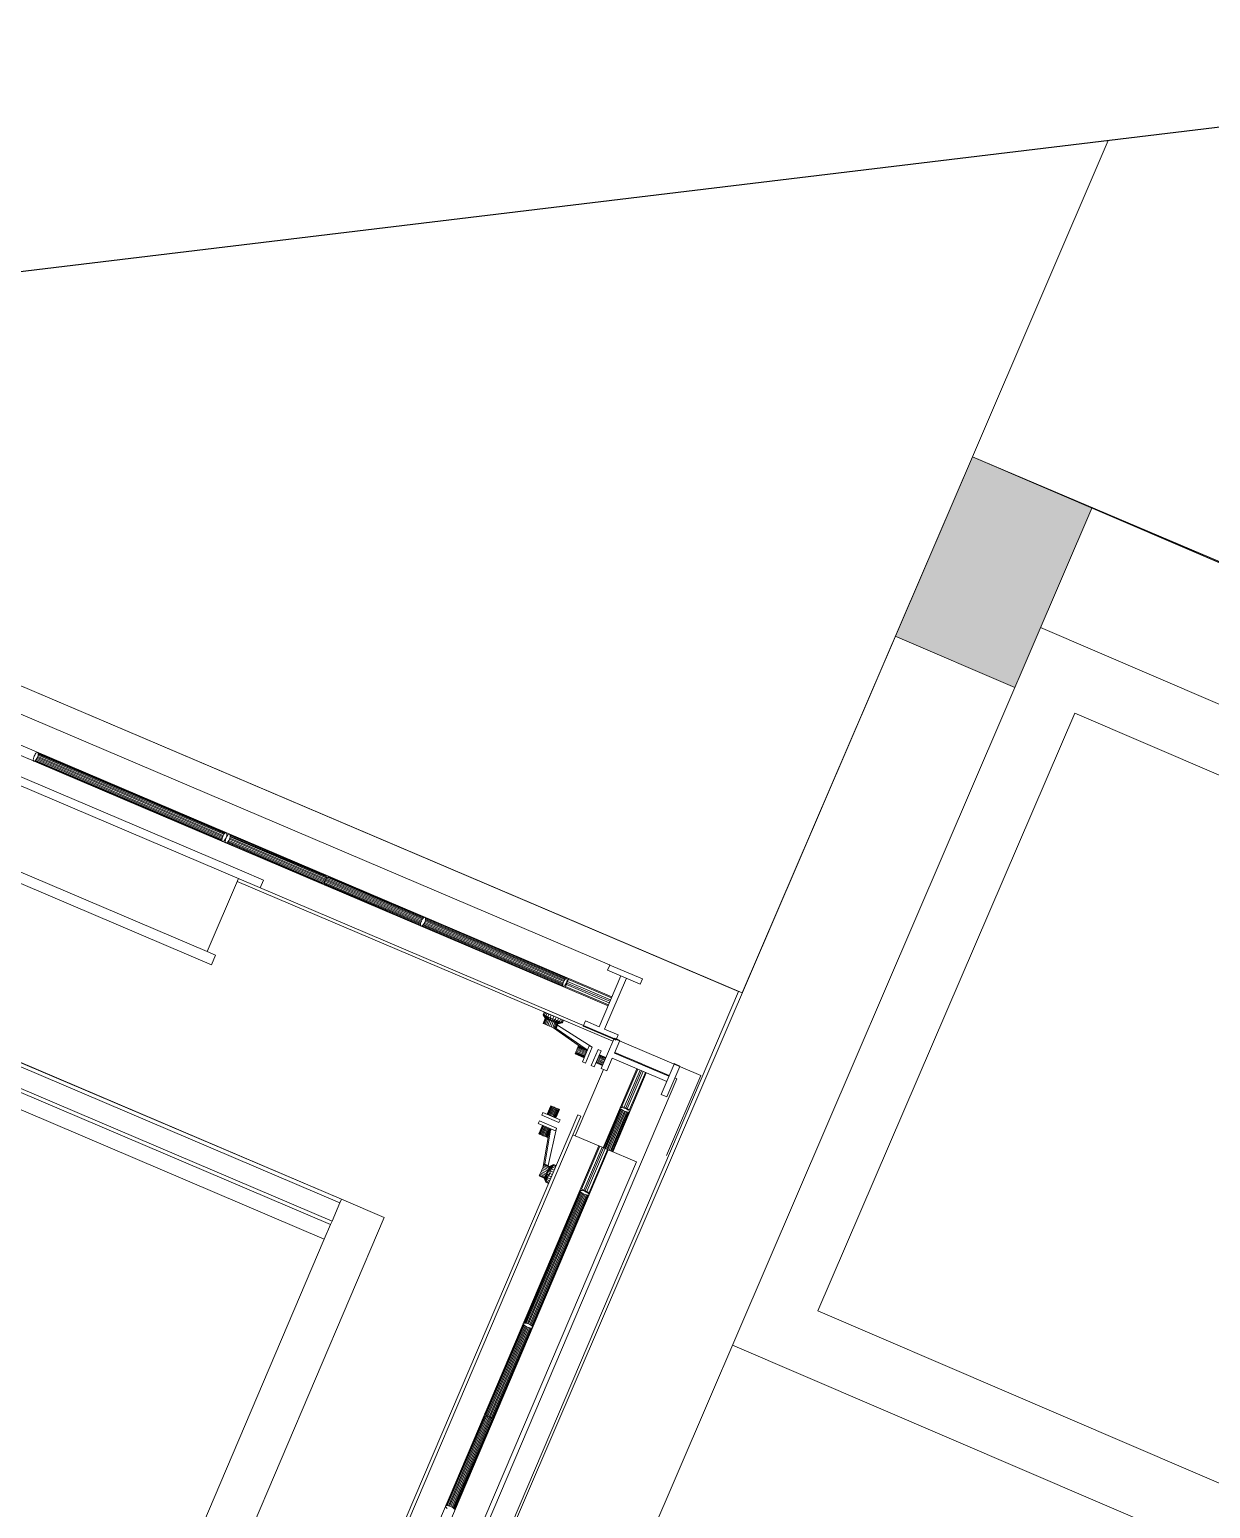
# Model space of a CAD drawing. Header units: metres. Extents: x -48 to 2360, y -1392 to 453.
# Drawn here: x 263.222 to 265.037, y -1266.804 to -1264.531 of the extents above; entities that cross this region are included whole.
import ezdxf

# ---------------------------------------------------------------- set-up
doc = ezdxf.new("R2010")
doc.units = ezdxf.units.M
doc.layers.add('MUEBLES', color=223, linetype='Continuous', lineweight=5, transparency=0.3)
doc.layers.add('SUELO', color=231, linetype='Continuous', lineweight=5, transparency=0.2)
doc.layers.add('MUROS', color=31, linetype='Continuous', lineweight=9)
doc.layers.add('TODO', color=210, linetype='Continuous', lineweight=5)

msp = doc.modelspace()

# ---------------------------------------------------------------- hatches: boundary and pattern name
at = {"layer": 'MUROS', "ltscale": 7, "transparency": 33554687}
h = msp.add_hatch(color=256, dxfattribs=at)
h.dxf.hatch_style = 1
h.paths.add_polyline_path([(282.9869, -1264.3172), (282.8031, -1264.2383), (282.6848, -1264.5139), (282.8685, -1264.5928)])
h.paths.add_polyline_path([(288.3163, -1266.6056), (288.1326, -1266.5267), (288.0142, -1266.8024), (288.198, -1266.8813)])
h.paths.add_polyline_path([(285.6516, -1265.4614), (285.4678, -1265.3825), (285.3495, -1265.6581), (285.5333, -1265.7371)])
h.paths.add_polyline_path([(280.3434, -1270.4736), (280.1596, -1270.3947), (280.0412, -1270.6704), (280.225, -1270.7493)])
h.paths.add_polyline_path([(283.0081, -1271.6178), (282.8243, -1271.5389), (282.7059, -1271.8146), (282.8897, -1271.8935)])
h.paths.add_polyline_path([(285.6728, -1272.762), (285.489, -1272.6831), (285.3707, -1272.9588), (285.5544, -1273.0377)])
h.paths.add_polyline_path([(284.976, -1273.8779), (284.8577, -1274.1533), (285.0415, -1274.2322), (285.1599, -1273.9566)])
h.paths.add_polyline_path([(280.6551, -1272.0285), (280.4713, -1271.9498), (280.3553, -1272.22), (280.539, -1272.2989)])
h.paths.add_polyline_path([(275.9665, -1270.0218), (275.7827, -1269.9431), (275.669, -1270.2077), (275.8528, -1270.2867)])
h.paths.add_polyline_path([(282.5163, -1280.113), (282.3326, -1280.0341), (282.2142, -1280.3098), (282.398, -1280.3887)])
h.paths.add_polyline_path([(281.9403, -1281.4546), (281.7565, -1281.3757), (281.6381, -1281.6513), (281.8219, -1281.7302)])
h.paths.add_polyline_path([(277.4378, -1279.5212), (277.254, -1279.4423), (277.1357, -1279.718), (277.3194, -1279.7969)])
h.paths.add_polyline_path([(272.7516, -1277.509), (272.5678, -1277.4301), (272.4494, -1277.7057), (272.6332, -1277.7846)])
h.paths.add_polyline_path([(273.3276, -1276.1674), (273.1438, -1276.0885), (273.0255, -1276.3642), (273.2093, -1276.4431)])
h.paths.add_polyline_path([(268.341, -1275.6151), (268.1572, -1275.5362), (268.0388, -1275.8118), (268.2226, -1275.8908)])
h.paths.add_polyline_path([(268.917, -1274.2735), (268.7333, -1274.1946), (268.6149, -1274.4703), (268.7987, -1274.5492)])
h.paths.add_polyline_path([(267.5408, -1273.7111), (267.357, -1273.6322), (267.2386, -1273.9079), (267.4224, -1273.9868)])
h.paths.add_polyline_path([(266.9639, -1275.0545), (266.7802, -1274.9756), (266.6618, -1275.2512), (266.8456, -1275.3302)])
h.paths.add_polyline_path([(264.8761, -1272.5669), (264.6923, -1272.488), (264.5739, -1272.7636), (264.7577, -1272.8425)])
h.paths.add_polyline_path([(264.2992, -1273.9103), (264.1154, -1273.8314), (263.9971, -1274.107), (264.1808, -1274.1859)])
h.paths.add_polyline_path([(262.2113, -1271.4227), (262.0276, -1271.3438), (261.9092, -1271.6194), (262.093, -1271.6983)])
h.paths.add_polyline_path([(261.6345, -1272.7661), (261.4507, -1272.6871), (261.3323, -1272.9628), (261.5161, -1273.0417)])
h.paths.add_polyline_path([(271.5537, -1268.1331), (271.3699, -1268.0544), (271.2584, -1268.3139), (271.4422, -1268.3928)])
h.paths.add_polyline_path([(270.1843, -1267.5547), (270.0005, -1267.4758), (269.8822, -1267.7514), (270.066, -1267.8303)])
h.paths.add_polyline_path([(267.5196, -1266.4105), (267.3358, -1266.3315), (267.2175, -1266.6072), (267.4012, -1266.6861)])
h.paths.add_polyline_path([(264.8549, -1265.2662), (264.6711, -1265.1873), (264.5527, -1265.463), (264.7365, -1265.5419)])
h.paths.add_polyline_path([(258.9909, -1278.9225), (258.8072, -1278.8436), (258.6888, -1279.1192), (258.8727, -1279.1979)])
h.paths.add_polyline_path([(261.6557, -1280.0667), (261.4719, -1279.9878), (261.3549, -1280.2603), (261.5387, -1280.339)])
h.paths.add_polyline_path([(264.3204, -1281.2109), (264.1366, -1281.132), (264.0209, -1281.4014), (264.2048, -1281.4801)])
h.paths.add_polyline_path([(265.6974, -1281.7715), (265.5137, -1281.6926), (265.3953, -1281.9683), (265.5791, -1282.0472)])
h.paths.add_polyline_path([(269.9243, -1283.5865), (269.8059, -1283.8622), (269.9897, -1283.9411), (270.108, -1283.6654)])
h.paths.add_polyline_path([(274.7943, -1285.6777), (274.6105, -1285.5988), (274.4921, -1285.8744), (274.6759, -1285.9533)])
h.paths.add_polyline_path([(279.2967, -1287.611), (279.113, -1287.5321), (278.9946, -1287.8078), (279.1784, -1287.8867)])

# ---------------------------------------------------------------- linework, layer by layer
at = {"layer": 'MUEBLES', "transparency": 33554687}
for p, q in [((264.3117, -1266.0092), (262.2053, -1265.1121)), ((262.3709, -1265.2262), (264.1137, -1265.9685)), ((262.1472, -1265.2411), (264.2537, -1266.1382)), ((264.117, -1266.0176), (262.3323, -1265.2575)), ((262.3266, -1265.271), (264.1113, -1266.0311)), ((262.845, -1265.5243), (263.5484, -1265.8238)), ((262.7922, -1265.6485), (263.4955, -1265.948)), ((263.2283, -1265.6511), (263.2288, -1265.6493)), ((263.2288, -1265.6493), (263.2294, -1265.6476)), ((263.2294, -1265.6476), (263.2302, -1265.6458)), ((263.2302, -1265.6458), (263.2312, -1265.6443)), ((263.2312, -1265.6443), (263.2322, -1265.6431)), ((263.2322, -1265.6431), (263.2332, -1265.6423)), ((263.2332, -1265.6423), (263.2341, -1265.6419)), ((263.2341, -1265.6419), (263.2348, -1265.6419)), ((263.2352, -1265.6479), (263.2345, -1265.6497)), ((263.2348, -1265.6419), (263.2354, -1265.6424)), ((263.2356, -1265.6462), (263.2352, -1265.6479)), ((263.2352, -1265.6479), (263.3776, -1265.7086)), ((263.2354, -1265.6424), (263.3796, -1265.7038)), ((263.2354, -1265.6424), (263.2357, -1265.6434)), ((263.2358, -1265.6446), (263.2356, -1265.6462)), ((263.2356, -1265.6462), (263.3783, -1265.707)), ((263.2357, -1265.6434), (263.3793, -1265.7045)), ((263.2357, -1265.6434), (263.2358, -1265.6446)), ((263.2358, -1265.6446), (263.3789, -1265.7056)), ((263.2281, -1265.6526), (263.2283, -1265.6511)), ((263.2282, -1265.6539), (263.2281, -1265.6526)), ((263.2285, -1265.6549), (263.2282, -1265.6539)), ((263.2291, -1265.6554), (263.2285, -1265.6549)), ((263.2299, -1265.6554), (263.2291, -1265.6554)), ((263.2308, -1265.655), (263.2299, -1265.6554)), ((263.3741, -1265.7169), (263.2299, -1265.6554)), ((263.2317, -1265.6542), (263.2308, -1265.655)), ((263.3744, -1265.7162), (263.2308, -1265.655)), ((263.2327, -1265.6529), (263.2317, -1265.6542)), ((263.3748, -1265.7151), (263.2317, -1265.6542)), ((263.2337, -1265.6514), (263.2327, -1265.6529)), ((263.3754, -1265.7137), (263.2327, -1265.6529)), ((263.2345, -1265.6497), (263.2337, -1265.6514)), ((263.3761, -1265.7121), (263.2337, -1265.6514)), ((263.2345, -1265.6497), (263.3769, -1265.7103)), ((263.5183, -1265.7783), (263.3741, -1265.7169)), ((263.518, -1265.7773), (263.3744, -1265.7162)), ((263.5179, -1265.776), (263.3748, -1265.7151)), ((263.5181, -1265.7745), (263.3754, -1265.7137)), ((263.5185, -1265.7727), (263.3761, -1265.7121)), ((263.5192, -1265.771), (263.3769, -1265.7103)), ((263.3776, -1265.7086), (263.52, -1265.7693)), ((263.3783, -1265.707), (263.521, -1265.7677)), ((263.3789, -1265.7056), (263.522, -1265.7665)), ((263.3793, -1265.7045), (263.523, -1265.7657)), ((263.3796, -1265.7038), (263.5239, -1265.7653)), ((263.6991, -1266.3341), (262.3806, -1265.7725)), ((262.3806, -1265.7725), (263.6992, -1266.334)), ((263.7015, -1266.3286), (262.3829, -1265.7671)), ((263.7015, -1266.3286), (262.3829, -1265.7671)), ((263.7016, -1266.3284), (262.383, -1265.7668)), ((263.5179, -1265.776), (263.5181, -1265.7745)), ((263.518, -1265.7773), (263.5179, -1265.776)), ((263.5183, -1265.7783), (263.518, -1265.7773)), ((263.5181, -1265.7745), (263.5185, -1265.7727)), ((263.5189, -1265.7788), (263.5183, -1265.7783)), ((263.5185, -1265.7727), (263.5192, -1265.771)), ((263.5196, -1265.7788), (263.5189, -1265.7788)), ((263.5192, -1265.771), (263.52, -1265.7693)), ((263.5205, -1265.7784), (263.5196, -1265.7788)), ((263.52, -1265.7693), (263.521, -1265.7677)), ((263.5215, -1265.7776), (263.5205, -1265.7784)), ((263.521, -1265.7677), (263.522, -1265.7665)), ((263.5225, -1265.7764), (263.5215, -1265.7776)), ((263.522, -1265.7665), (263.523, -1265.7657)), ((263.5235, -1265.7748), (263.5225, -1265.7764)), ((263.523, -1265.7657), (263.5239, -1265.7653)), ((263.5231, -1265.7782), (263.5233, -1265.7767)), ((263.5231, -1265.7795), (263.5231, -1265.7782)), ((263.5235, -1265.7805), (263.5231, -1265.7795)), ((263.5233, -1265.7767), (263.5237, -1265.7749)), ((263.5243, -1265.7731), (263.5235, -1265.7748)), ((263.524, -1265.781), (263.5235, -1265.7805)), ((263.5237, -1265.7749), (263.5244, -1265.7732)), ((263.5239, -1265.7653), (263.5246, -1265.7653)), ((263.5248, -1265.781), (263.524, -1265.781)), ((263.525, -1265.7714), (263.5243, -1265.7731)), ((263.5244, -1265.7732), (263.5252, -1265.7715)), ((263.5246, -1265.7653), (263.5252, -1265.7658)), ((263.5257, -1265.7806), (263.5248, -1265.781)), ((263.6723, -1265.8438), (263.5248, -1265.781)), ((263.5254, -1265.7696), (263.525, -1265.7714)), ((263.5252, -1265.7658), (263.5255, -1265.7668)), ((263.5252, -1265.7715), (263.5261, -1265.7699)), ((263.5256, -1265.7681), (263.5254, -1265.7696)), ((263.5255, -1265.7668), (263.5256, -1265.7681)), ((263.5267, -1265.7798), (263.5257, -1265.7806)), ((263.6732, -1265.8434), (263.5257, -1265.7806)), ((263.5261, -1265.7699), (263.5271, -1265.7687)), ((263.5277, -1265.7786), (263.5267, -1265.7798)), ((263.6742, -1265.8426), (263.5267, -1265.7798)), ((263.5271, -1265.7687), (263.5281, -1265.7679)), ((263.5286, -1265.777), (263.5277, -1265.7786)), ((263.6752, -1265.8414), (263.5277, -1265.7786)), ((263.5281, -1265.7679), (263.529, -1265.7675)), ((263.5295, -1265.7753), (263.5286, -1265.777)), ((263.6761, -1265.8399), (263.5286, -1265.777)), ((263.529, -1265.7675), (263.5298, -1265.7675)), ((263.5301, -1265.7736), (263.5295, -1265.7753)), ((263.5295, -1265.7753), (263.6769, -1265.8381)), ((263.5298, -1265.7675), (263.5303, -1265.768)), ((263.5306, -1265.7718), (263.5301, -1265.7736)), ((263.5301, -1265.7736), (263.6776, -1265.8364)), ((263.5303, -1265.768), (263.6778, -1265.8308)), ((263.5303, -1265.768), (263.5307, -1265.769)), ((263.5307, -1265.7703), (263.5306, -1265.7718)), ((263.5306, -1265.7718), (263.678, -1265.8346)), ((263.5307, -1265.769), (263.6781, -1265.8318)), ((263.5307, -1265.769), (263.5307, -1265.7703)), ((263.5307, -1265.7703), (263.6782, -1265.8331)), ((262.3663, -1265.806), (263.6849, -1266.3676)), ((263.6849, -1266.3675), (262.3663, -1265.806)), ((263.6872, -1266.3621), (262.3686, -1265.8006)), ((262.3687, -1265.8005), (263.6872, -1266.3621)), ((263.6753, -1266.39), (262.3568, -1265.8285)), ((263.5017, -1265.9682), (263.1375, -1265.813)), ((263.5484, -1265.8238), (263.5819, -1265.8381)), ((263.6772, -1265.8303), (263.6778, -1265.8308)), ((263.6778, -1265.8308), (263.6781, -1265.8318)), ((263.4955, -1265.948), (263.5433, -1265.8357)), ((264.1188, -1266.0859), (263.5415, -1265.84)), ((263.5819, -1265.8381), (263.5768, -1265.8499)), ((263.6723, -1265.8438), (263.6715, -1265.8438)), ((263.6732, -1265.8434), (263.6723, -1265.8438)), ((263.6742, -1265.8426), (263.6732, -1265.8434)), ((263.6752, -1265.8414), (263.6742, -1265.8426)), ((263.6761, -1265.8399), (263.6752, -1265.8414)), ((263.6757, -1265.8432), (263.6758, -1265.8417)), ((263.8231, -1265.906), (263.6757, -1265.8432)), ((263.6757, -1265.8445), (263.6757, -1265.8432)), ((263.8232, -1265.9073), (263.6757, -1265.8445)), ((263.6761, -1265.8455), (263.6757, -1265.8445)), ((263.6758, -1265.8417), (263.6763, -1265.8399)), ((263.8233, -1265.9045), (263.6758, -1265.8417)), ((263.6769, -1265.8381), (263.6761, -1265.8399)), ((263.8235, -1265.9083), (263.6761, -1265.8455)), ((263.6766, -1265.846), (263.6761, -1265.8455)), ((263.6763, -1265.8399), (263.6769, -1265.8381)), ((263.8237, -1265.9027), (263.6763, -1265.8399)), ((263.6776, -1265.8364), (263.6769, -1265.8381)), ((263.6769, -1265.8381), (263.6778, -1265.8364)), ((263.8244, -1265.901), (263.6769, -1265.8381)), ((263.678, -1265.8346), (263.6776, -1265.8364)), ((263.6778, -1265.8364), (263.6787, -1265.8349)), ((263.6778, -1265.8364), (263.8252, -1265.8992)), ((263.6782, -1265.8331), (263.678, -1265.8346)), ((263.6781, -1265.8318), (263.6782, -1265.8331)), ((263.6787, -1265.8349), (263.6797, -1265.8337)), ((263.6787, -1265.8349), (263.8262, -1265.8977)), ((263.6797, -1265.8337), (263.6807, -1265.8329)), ((263.6797, -1265.8337), (263.8272, -1265.8965)), ((263.6807, -1265.8329), (263.6816, -1265.8324)), ((263.6807, -1265.8329), (263.8282, -1265.8957)), ((263.6816, -1265.8324), (263.8291, -1265.8953)), ((263.6816, -1265.8324), (263.6824, -1265.8325)), ((263.8244, -1265.901), (263.8252, -1265.8992)), ((263.8252, -1265.8992), (263.8262, -1265.8977)), ((263.8262, -1265.8977), (263.8272, -1265.8965)), ((263.8272, -1265.8965), (263.8282, -1265.8957)), ((263.8282, -1265.8957), (263.8291, -1265.8953)), ((263.8291, -1265.8953), (263.8298, -1265.8953)), ((263.8298, -1265.8953), (263.8304, -1265.8958)), ((263.8304, -1265.8958), (263.8307, -1265.8968)), ((263.8304, -1265.8958), (264.0474, -1265.9883)), ((263.8308, -1265.898), (263.8306, -1265.8996)), ((263.8307, -1265.8968), (263.8308, -1265.898)), ((263.8307, -1265.8968), (264.0467, -1265.9887)), ((263.8308, -1265.898), (264.0458, -1265.9896)), ((263.8231, -1265.906), (263.8233, -1265.9045)), ((263.8232, -1265.9073), (263.8231, -1265.906)), ((263.8235, -1265.9083), (263.8232, -1265.9073)), ((263.8233, -1265.9045), (263.8237, -1265.9027)), ((263.8241, -1265.9088), (263.8235, -1265.9083)), ((263.8237, -1265.9027), (263.8244, -1265.901)), ((263.8248, -1265.9088), (263.8241, -1265.9088)), ((263.8258, -1265.9084), (263.8248, -1265.9088)), ((264.0419, -1266.0013), (263.8248, -1265.9088)), ((263.8267, -1265.9076), (263.8258, -1265.9084)), ((264.0417, -1266.0004), (263.8258, -1265.9084)), ((263.8277, -1265.9063), (263.8267, -1265.9076)), ((264.0417, -1265.9991), (263.8267, -1265.9076)), ((263.8287, -1265.9048), (263.8277, -1265.9063)), ((264.042, -1265.9976), (263.8277, -1265.9063)), ((263.8295, -1265.9031), (263.8287, -1265.9048)), ((264.0425, -1265.9959), (263.8287, -1265.9048)), ((263.8302, -1265.9013), (263.8295, -1265.9031)), ((264.0431, -1265.9941), (263.8295, -1265.9031)), ((263.8306, -1265.8996), (263.8302, -1265.9013)), ((263.8302, -1265.9013), (264.0439, -1265.9924)), ((263.8306, -1265.8996), (264.0448, -1265.9909)), ((263.4955, -1265.948), (263.508, -1265.9534)), ((263.508, -1265.9534), (263.5017, -1265.9682)), ((264.0448, -1265.9909), (264.0458, -1265.9896)), ((264.0458, -1265.9896), (264.0467, -1265.9887)), ((264.0467, -1265.9887), (264.0474, -1265.9883)), ((264.0474, -1265.9883), (264.0481, -1265.9883)), ((264.0481, -1265.9883), (264.0485, -1265.9887)), ((264.0485, -1265.9887), (264.0487, -1265.9896)), ((264.0487, -1265.9896), (264.0487, -1265.9909)), ((264.0505, -1265.9909), (264.0511, -1265.9895)), ((264.0975, -1266.0635), (264.1308, -1265.9852)), ((264.1394, -1265.9889), (264.106, -1266.0671)), ((264.1103, -1265.9765), (264.1106, -1265.9766)), ((264.1106, -1265.9766), (264.114, -1265.9686)), ((264.1607, -1265.998), (264.1106, -1265.9766)), ((264.114, -1265.9686), (264.1137, -1265.9685)), ((264.114, -1265.9686), (264.1641, -1265.99)), ((264.1641, -1265.99), (264.1607, -1265.998)), ((263.5239, -1267.8589), (264.3117, -1266.0092)), ((264.0417, -1265.9991), (264.042, -1265.9976)), ((264.0417, -1266.0004), (264.0417, -1265.9991)), ((264.0419, -1266.0013), (264.0417, -1266.0004)), ((264.0423, -1266.0017), (264.0419, -1266.0013)), ((264.042, -1265.9976), (264.0425, -1265.9959)), ((264.043, -1266.0017), (264.0423, -1266.0017)), ((264.0425, -1265.9959), (264.0431, -1265.9941)), ((264.0438, -1266.0013), (264.043, -1266.0017)), ((264.0431, -1265.9941), (264.0439, -1265.9924)), ((264.0447, -1266.0004), (264.0438, -1266.0013)), ((264.0439, -1265.9924), (264.0448, -1265.9909)), ((264.0456, -1265.9991), (264.0447, -1266.0004)), ((264.0453, -1266.003), (264.0459, -1266.0017)), ((264.0465, -1265.9976), (264.0456, -1265.9991)), ((264.0459, -1266.0017), (264.0473, -1265.9985)), ((264.1118, -1266.0297), (264.0459, -1266.0017)), ((264.0473, -1265.9959), (264.0465, -1265.9976)), ((264.048, -1265.9941), (264.0473, -1265.9959)), ((264.0473, -1265.9985), (264.0482, -1265.9963)), ((264.1132, -1266.0266), (264.0473, -1265.9985)), ((264.0485, -1265.9924), (264.048, -1265.9941)), ((264.0482, -1265.9963), (264.0492, -1265.9941)), ((264.0482, -1265.9963), (264.1141, -1266.0243)), ((264.0487, -1265.9909), (264.0485, -1265.9924)), ((264.0492, -1265.9941), (264.0505, -1265.9909)), ((264.0492, -1265.9941), (264.1151, -1266.0221)), ((264.0505, -1265.9909), (264.1164, -1266.0189)), ((264.0131, -1266.0411), (264.0116, -1266.0451)), ((264.0116, -1266.0451), (264.0121, -1266.0453)), ((264.0116, -1266.0451), (264.015, -1266.0511)), ((264.0116, -1266.0451), (264.0147, -1266.051)), ((264.0117, -1266.0585), (264.0147, -1266.051)), ((264.0121, -1266.0586), (264.0117, -1266.0585)), ((264.0136, -1266.0413), (264.0121, -1266.0453)), ((264.0121, -1266.0453), (264.015, -1266.0511)), ((264.0135, -1266.0459), (264.0121, -1266.0453)), ((264.0121, -1266.0453), (264.016, -1266.0515)), ((264.0121, -1266.0586), (264.015, -1266.0511)), ((264.0136, -1266.0413), (264.0131, -1266.0411)), ((264.0131, -1266.059), (264.016, -1266.0515)), ((264.0151, -1266.042), (264.0135, -1266.0459)), ((264.0135, -1266.0459), (264.0176, -1266.0522)), ((264.0135, -1266.0459), (264.0159, -1266.0469)), ((264.0135, -1266.0459), (264.016, -1266.0515)), ((264.0151, -1266.042), (264.0136, -1266.0413)), ((264.0146, -1266.0596), (264.0176, -1266.0522)), ((264.0147, -1266.051), (264.015, -1266.0511)), ((264.015, -1266.0511), (264.016, -1266.0515)), ((264.0175, -1266.0429), (264.0151, -1266.042)), ((264.0175, -1266.0429), (264.0159, -1266.0469)), ((264.0176, -1266.0522), (264.0159, -1266.0469)), ((264.0159, -1266.0469), (264.0196, -1266.053)), ((264.0159, -1266.0469), (264.019, -1266.0481)), ((264.016, -1266.0515), (264.0176, -1266.0522)), ((264.0166, -1266.0605), (264.0196, -1266.053)), ((264.0205, -1266.0442), (264.0175, -1266.0429)), ((264.0176, -1266.0522), (264.0196, -1266.053)), ((264.0187, -1266.0434), (264.0187, -1266.0433)), ((264.0189, -1266.0614), (264.0219, -1266.054)), ((264.019, -1266.0436), (264.019, -1266.0434)), ((264.0205, -1266.0442), (264.019, -1266.0481)), ((264.019, -1266.0481), (264.0219, -1266.054)), ((264.0196, -1266.053), (264.019, -1266.0481)), ((264.019, -1266.0481), (264.0225, -1266.0496)), ((264.0196, -1266.053), (264.0219, -1266.054)), ((264.0199, -1266.0439), (264.02, -1266.0438)), ((264.0241, -1266.0457), (264.0205, -1266.0442)), ((264.0214, -1266.0445), (264.0214, -1266.0445)), ((264.0244, -1266.055), (264.0215, -1266.0625)), ((264.0219, -1266.054), (264.0225, -1266.0496)), ((264.0219, -1266.054), (264.0244, -1266.055)), ((264.0241, -1266.0457), (264.0225, -1266.0496)), ((264.0225, -1266.0496), (264.0244, -1266.055)), ((264.0225, -1266.0496), (264.0264, -1266.0512)), ((264.0233, -1266.0453), (264.0233, -1266.0453)), ((264.0269, -1266.056), (264.024, -1266.0635)), ((264.0279, -1266.0472), (264.0241, -1266.0457)), ((264.0264, -1266.0512), (264.0244, -1266.055)), ((264.0244, -1266.055), (264.0302, -1266.0528)), ((264.0244, -1266.055), (264.0269, -1266.056)), ((264.0255, -1266.0462), (264.0255, -1266.0462)), ((264.0293, -1266.057), (264.0263, -1266.0645)), ((264.0279, -1266.0472), (264.0264, -1266.0512)), ((264.0264, -1266.0512), (264.0302, -1266.0528)), ((264.0302, -1266.0528), (264.0269, -1266.056)), ((264.0269, -1266.056), (264.0338, -1266.0542)), ((264.0269, -1266.056), (264.0293, -1266.057)), ((264.028, -1266.0473), (264.0279, -1266.0472)), ((264.0313, -1266.0578), (264.0283, -1266.0653)), ((264.0293, -1266.057), (264.0338, -1266.0542)), ((264.0293, -1266.057), (264.0368, -1266.0555)), ((264.0293, -1266.057), (264.0313, -1266.0578)), ((264.0328, -1266.0585), (264.0299, -1266.0659)), ((264.0302, -1266.0528), (264.0317, -1266.0489)), ((264.0302, -1266.0528), (264.0338, -1266.0542)), ((264.0368, -1266.0555), (264.0313, -1266.0578)), ((264.0313, -1266.0578), (264.0392, -1266.0565)), ((264.0313, -1266.0578), (264.0328, -1266.0585)), ((264.0328, -1266.0585), (264.0392, -1266.0565)), ((264.0328, -1266.0585), (264.0407, -1266.0571)), ((264.0328, -1266.0585), (264.0338, -1266.0589)), ((264.0338, -1266.0542), (264.0353, -1266.0504)), ((264.0338, -1266.0542), (264.0368, -1266.0555)), ((264.0338, -1266.0589), (264.0407, -1266.0571)), ((264.0338, -1266.0589), (264.0412, -1266.0573)), ((264.0341, -1266.059), (264.0412, -1266.0573)), ((264.0368, -1266.0555), (264.0383, -1266.0517)), ((264.0368, -1266.0555), (264.0392, -1266.0565)), ((264.0392, -1266.0565), (264.0407, -1266.0527)), ((264.0392, -1266.0565), (264.0407, -1266.0571)), ((264.0407, -1266.0571), (264.0422, -1266.0533)), ((264.0407, -1266.0571), (264.0412, -1266.0573)), ((264.0412, -1266.0573), (264.0427, -1266.0535)), ((264.0733, -1266.0626), (264.0767, -1266.0546)), ((264.0767, -1266.0546), (264.0975, -1266.0635)), ((264.0131, -1266.059), (264.0121, -1266.0586)), ((264.0146, -1266.0596), (264.0131, -1266.059)), ((264.0166, -1266.0605), (264.0146, -1266.0596)), ((264.0189, -1266.0614), (264.0166, -1266.0605)), ((264.0215, -1266.0625), (264.0189, -1266.0614)), ((264.024, -1266.0635), (264.0215, -1266.0625)), ((264.0263, -1266.0645), (264.024, -1266.0635)), ((264.0283, -1266.0653), (264.0263, -1266.0645)), ((264.0274, -1266.0649), (264.0691, -1266.0944)), ((264.0299, -1266.0659), (264.0283, -1266.0653)), ((264.0308, -1266.0663), (264.0299, -1266.0659)), ((264.0338, -1266.0589), (264.0308, -1266.0663)), ((264.0312, -1266.0665), (264.0308, -1266.0663)), ((264.0341, -1266.059), (264.0312, -1266.0665)), ((264.0314, -1266.066), (264.0316, -1266.0661)), ((264.0316, -1266.0661), (264.0337, -1266.0611)), ((264.0316, -1266.0661), (264.0778, -1266.0981)), ((264.0337, -1266.0611), (264.0334, -1266.061)), ((264.0869, -1266.0947), (264.0337, -1266.0611)), ((264.0338, -1266.0589), (264.0341, -1266.059)), ((264.1202, -1266.0826), (264.0733, -1266.0626)), ((264.106, -1266.0671), (264.1268, -1266.076)), ((264.1202, -1266.0826), (264.1209, -1266.0809)), ((264.1209, -1266.0809), (264.1241, -1266.0823)), ((264.1268, -1266.076), (264.1241, -1266.0823)), ((264.061, -1266.1045), (264.0614, -1266.1035)), ((264.0614, -1266.1035), (264.0619, -1266.1023)), ((264.0752, -1266.1094), (264.0614, -1266.1035)), ((264.0619, -1266.1023), (264.0625, -1266.1008)), ((264.0757, -1266.1081), (264.0619, -1266.1023)), ((264.0625, -1266.1008), (264.0632, -1266.0992)), ((264.0764, -1266.1066), (264.0625, -1266.1008)), ((264.0632, -1266.0992), (264.0639, -1266.0976)), ((264.077, -1266.1051), (264.0632, -1266.0992)), ((264.0639, -1266.0976), (264.0645, -1266.0961)), ((264.0639, -1266.0976), (264.0777, -1266.1035)), ((264.0645, -1266.0961), (264.0651, -1266.0948)), ((264.0645, -1266.0961), (264.0784, -1266.102)), ((264.0651, -1266.0948), (264.0655, -1266.0938)), ((264.0651, -1266.0948), (264.0789, -1266.1007)), ((264.0655, -1266.0938), (264.0658, -1266.0932)), ((264.0655, -1266.0938), (264.0793, -1266.0997)), ((264.0658, -1266.0932), (264.0659, -1266.093)), ((264.0658, -1266.0932), (264.0796, -1266.0991)), ((264.0659, -1266.093), (264.0797, -1266.0989)), ((264.0718, -1266.1174), (264.0823, -1266.0927)), ((264.0869, -1266.0947), (264.0764, -1266.1193)), ((264.0823, -1266.0927), (264.0869, -1266.0947)), ((264.0961, -1266.0986), (264.0856, -1266.1233)), ((264.0902, -1266.1252), (264.1007, -1266.1006)), ((264.1007, -1266.1006), (264.0961, -1266.0986)), ((264.1009, -1266.1278), (264.1202, -1266.0826)), ((264.1234, -1266.084), (264.1202, -1266.0826)), ((264.1295, -1266.0846), (264.1212, -1266.104)), ((264.1216, -1266.103), (264.1595, -1266.1191)), ((264.1241, -1266.0823), (264.1234, -1266.084)), ((264.1241, -1266.0823), (264.1295, -1266.0846)), ((264.0606, -1266.1053), (264.0607, -1266.1051)), ((264.0744, -1266.1112), (264.0606, -1266.1053)), ((264.0607, -1266.1051), (264.061, -1266.1045)), ((264.0745, -1266.111), (264.0607, -1266.1051)), ((264.0748, -1266.1104), (264.061, -1266.1045)), ((264.0764, -1266.1193), (264.0718, -1266.1174)), ((264.0856, -1266.1233), (264.0902, -1266.1252)), ((264.0928, -1266.1191), (264.1028, -1266.1233)), ((264.0929, -1266.1188), (264.1029, -1266.1231)), ((264.0932, -1266.1182), (264.1032, -1266.1225)), ((264.0936, -1266.1173), (264.1036, -1266.1215)), ((264.0941, -1266.116), (264.1042, -1266.1202)), ((264.0948, -1266.1145), (264.1048, -1266.1188)), ((264.0955, -1266.1129), (264.1055, -1266.1172)), ((264.1061, -1266.1156), (264.0961, -1266.1113)), ((264.1068, -1266.1141), (264.0968, -1266.1098)), ((264.1073, -1266.1128), (264.0973, -1266.1085)), ((264.1077, -1266.1118), (264.0977, -1266.1076)), ((264.108, -1266.1112), (264.098, -1266.1069)), ((264.1081, -1266.111), (264.0981, -1266.1067)), ((264.1178, -1266.112), (264.1095, -1266.1314)), ((264.2014, -1266.1476), (264.1178, -1266.112)), ((264.1212, -1266.104), (264.2049, -1266.1396)), ((264.1595, -1266.1191), (264.159, -1266.1201)), ((264.1595, -1266.1191), (264.1609, -1266.1197)), ((264.1605, -1266.1207), (264.1609, -1266.1197)), ((264.1609, -1266.1197), (264.1643, -1266.1211)), ((264.1639, -1266.1222), (264.1643, -1266.1211)), ((264.1643, -1266.1211), (264.1667, -1266.1221)), ((264.1662, -1266.1232), (264.1667, -1266.1221)), ((264.1667, -1266.1221), (264.169, -1266.1232)), ((264.169, -1266.1232), (264.1686, -1266.1242)), ((264.169, -1266.1232), (264.1724, -1266.1246)), ((264.1724, -1266.1246), (264.172, -1266.1256)), ((264.1724, -1266.1246), (264.1739, -1266.1252)), ((264.1734, -1266.1262), (264.1739, -1266.1252)), ((264.1739, -1266.1252), (264.2053, -1266.1386)), ((264.1929, -1266.1676), (264.2129, -1266.1208)), ((264.2215, -1266.1244), (264.2015, -1266.1713)), ((264.2131, -1266.1202), (264.2129, -1266.1208)), ((264.2129, -1266.1208), (264.2215, -1266.1244)), ((264.2131, -1266.1202), (264.2217, -1266.1239)), ((264.2215, -1266.1244), (264.2217, -1266.1239)), ((264.2171, -1266.1436), (263.5028, -1267.8207)), ((264.0608, -1266.231), (264.1041, -1266.1291)), ((264.1095, -1266.1314), (264.1009, -1266.1278)), ((264.1556, -1266.1281), (264.104, -1266.2494)), ((264.1184, -1266.2555), (264.17, -1266.1343)), ((264.1327, -1266.1859), (264.157, -1266.1287)), ((264.1361, -1266.1873), (264.1604, -1266.1302)), ((264.1385, -1266.1883), (264.1628, -1266.1312)), ((264.1652, -1266.1322), (264.1409, -1266.1894)), ((264.1686, -1266.1337), (264.1443, -1266.1908)), ((264.2537, -1266.1382), (264.2012, -1266.2615)), ((264.2139, -1266.1422), (264.2171, -1266.1436)), ((264.2015, -1266.1713), (264.1929, -1266.1676)), ((264.0179, -1266.198), (264.0234, -1266.1851)), ((264.0181, -1266.1981), (264.0236, -1266.1852)), ((264.0188, -1266.1984), (264.0243, -1266.1855)), ((264.0198, -1266.1988), (264.0253, -1266.1859)), ((264.0212, -1266.1994), (264.0267, -1266.1865)), ((264.0228, -1266.2001), (264.0283, -1266.1872)), ((264.0234, -1266.1851), (264.0236, -1266.1852)), ((264.0236, -1266.1852), (264.0243, -1266.1855)), ((264.0243, -1266.1855), (264.0253, -1266.1859)), ((264.0245, -1266.2008), (264.03, -1266.1879)), ((264.0253, -1266.1859), (264.0267, -1266.1865)), ((264.0317, -1266.1886), (264.0262, -1266.2015)), ((264.0267, -1266.1865), (264.0283, -1266.1872)), ((264.0333, -1266.1893), (264.0278, -1266.2022)), ((264.0283, -1266.1872), (264.03, -1266.1879)), ((264.0347, -1266.1899), (264.0292, -1266.2028)), ((264.03, -1266.1879), (264.0317, -1266.1886)), ((264.0357, -1266.1903), (264.0302, -1266.2032)), ((264.0364, -1266.1906), (264.0309, -1266.2035)), ((264.0366, -1266.1907), (264.0311, -1266.2036)), ((264.0317, -1266.1886), (264.0333, -1266.1893)), ((264.0333, -1266.1893), (264.0347, -1266.1899)), ((264.0347, -1266.1899), (264.0357, -1266.1903)), ((264.0357, -1266.1903), (264.0364, -1266.1906)), ((264.0364, -1266.1906), (264.0366, -1266.1907)), ((264.1042, -1266.2495), (264.1301, -1266.1887)), ((264.1049, -1266.2498), (264.1306, -1266.1895)), ((264.1061, -1266.2503), (264.1316, -1266.1904)), ((264.1076, -1266.2509), (264.133, -1266.1913)), ((264.1093, -1266.2517), (264.1346, -1266.1922)), ((264.1364, -1266.1931), (264.1112, -1266.2524)), ((264.1383, -1266.1938), (264.113, -1266.2532)), ((264.1402, -1266.1944), (264.1148, -1266.254)), ((264.1418, -1266.1947), (264.1163, -1266.2546)), ((264.1431, -1266.1948), (264.1174, -1266.2551)), ((264.144, -1266.1946), (264.1181, -1266.2554)), ((264.1301, -1266.1881), (264.1305, -1266.1877)), ((264.1301, -1266.1887), (264.1301, -1266.1881)), ((264.1306, -1266.1895), (264.1301, -1266.1887)), ((264.1305, -1266.1877), (264.1315, -1266.1875)), ((264.1316, -1266.1904), (264.1306, -1266.1895)), ((264.1327, -1266.1859), (264.1313, -1266.1853)), ((264.1315, -1266.1875), (264.1328, -1266.1876)), ((264.133, -1266.1913), (264.1316, -1266.1904)), ((264.1361, -1266.1873), (264.1327, -1266.1859)), ((264.1328, -1266.1876), (264.1344, -1266.1879)), ((264.1346, -1266.1922), (264.133, -1266.1913)), ((264.1344, -1266.1879), (264.1362, -1266.1885)), ((264.1364, -1266.1931), (264.1346, -1266.1922)), ((264.1385, -1266.1883), (264.1361, -1266.1873)), ((264.1362, -1266.1885), (264.1381, -1266.1892)), ((264.1383, -1266.1938), (264.1364, -1266.1931)), ((264.1381, -1266.1892), (264.1399, -1266.1901)), ((264.1402, -1266.1944), (264.1383, -1266.1938)), ((264.1409, -1266.1894), (264.1385, -1266.1883)), ((264.1399, -1266.1901), (264.1416, -1266.191)), ((264.1418, -1266.1947), (264.1402, -1266.1944)), ((264.1443, -1266.1908), (264.1409, -1266.1894)), ((264.1416, -1266.191), (264.143, -1266.1919)), ((264.1431, -1266.1948), (264.1418, -1266.1947)), ((264.143, -1266.1919), (264.1439, -1266.1928)), ((264.144, -1266.1946), (264.1431, -1266.1948)), ((264.1439, -1266.1928), (264.1445, -1266.1936)), ((264.1445, -1266.1942), (264.144, -1266.1946)), ((264.1457, -1266.1914), (264.1443, -1266.1908)), ((264.1445, -1266.1936), (264.1445, -1266.1942)), ((264.0647, -1266.199), (263.6988, -1267.0582)), ((263.7035, -1267.0602), (264.0694, -1266.201)), ((264.0058, -1266.2081), (264.004, -1266.2124)), ((264.004, -1266.2124), (264.0304, -1266.2236)), ((264.0106, -1266.2152), (264.0051, -1266.2281)), ((264.0108, -1266.2153), (264.0053, -1266.2282)), ((264.0322, -1266.2193), (264.0058, -1266.2081)), ((264.0115, -1266.2156), (264.006, -1266.2285)), ((264.0125, -1266.216), (264.007, -1266.229)), ((264.0139, -1266.2166), (264.0084, -1266.2295)), ((264.0095, -1266.1995), (264.0113, -1266.1952)), ((264.0359, -1266.2107), (264.0095, -1266.1995)), ((264.0155, -1266.2173), (264.01, -1266.2302)), ((264.0113, -1266.1952), (264.0377, -1266.2064)), ((264.0377, -1266.2064), (264.0359, -1266.2107)), ((264.0694, -1266.201), (264.0647, -1266.199)), ((264.0051, -1266.2281), (264.0053, -1266.2282)), ((264.0053, -1266.2282), (264.006, -1266.2285)), ((264.006, -1266.2285), (264.007, -1266.229)), ((264.007, -1266.229), (264.0084, -1266.2295)), ((264.0084, -1266.2295), (264.01, -1266.2302)), ((264.01, -1266.2302), (264.0117, -1266.231)), ((264.0172, -1266.218), (264.0117, -1266.231)), ((264.0117, -1266.231), (264.0134, -1266.2317)), ((264.0118, -1266.2782), (264.0196, -1266.2307)), ((264.0134, -1266.2317), (264.0189, -1266.2188)), ((264.0134, -1266.2317), (264.015, -1266.2324)), ((264.014, -1266.2748), (264.023, -1266.2226)), ((264.015, -1266.2324), (264.0205, -1266.2194)), ((264.015, -1266.2324), (264.0163, -1266.2329)), ((264.0163, -1266.2329), (264.0218, -1266.22)), ((264.0163, -1266.2329), (264.0174, -1266.2334)), ((264.0174, -1266.2334), (264.0229, -1266.2205)), ((264.0174, -1266.2334), (264.018, -1266.2337)), ((264.018, -1266.2337), (264.0235, -1266.2207)), ((264.018, -1266.2337), (264.0183, -1266.2338)), ((264.0183, -1266.2338), (264.0238, -1266.2208)), ((264.0322, -1266.2193), (264.0193, -1266.277)), ((264.0304, -1266.2236), (264.0322, -1266.2193)), ((264.0573, -1266.2295), (264.0973, -1266.2465)), ((264.0973, -1266.2465), (263.383, -1267.9236)), ((263.3974, -1267.9297), (264.1117, -1266.2527)), ((264.0705, -1266.3133), (264.0987, -1266.2471)), ((264.0739, -1266.3148), (264.1021, -1266.2486)), ((264.0763, -1266.3158), (264.1045, -1266.2496)), ((264.1069, -1266.2506), (264.0787, -1266.3168)), ((264.1103, -1266.2521), (264.0821, -1266.3183)), ((264.0973, -1266.2465), (264.0987, -1266.2471)), ((264.0987, -1266.2471), (264.1021, -1266.2486)), ((264.1021, -1266.2486), (264.1045, -1266.2496)), ((264.1045, -1266.2496), (264.1069, -1266.2506)), ((264.1069, -1266.2506), (264.1103, -1266.2521)), ((264.1103, -1266.2521), (264.1117, -1266.2527)), ((264.1117, -1266.2527), (264.1549, -1266.2711)), ((264.1549, -1266.2711), (263.5064, -1267.7938)), ((264.0094, -1266.2837), (264.0084, -1266.286)), ((264.0105, -1266.2813), (264.0094, -1266.2837)), ((264.0173, -1266.2872), (264.0094, -1266.2837)), ((264.0114, -1266.2792), (264.0105, -1266.2813)), ((264.0183, -1266.2849), (264.0105, -1266.2813)), ((264.0122, -1266.2773), (264.0114, -1266.2792)), ((264.0193, -1266.2827), (264.0114, -1266.2792)), ((264.0129, -1266.2759), (264.0122, -1266.2773)), ((264.0201, -1266.2809), (264.0122, -1266.2773)), ((264.0133, -1266.275), (264.0129, -1266.2759)), ((264.0207, -1266.2794), (264.0129, -1266.2759)), ((264.0134, -1266.2747), (264.0133, -1266.275)), ((264.0211, -1266.2785), (264.0133, -1266.275)), ((264.0212, -1266.2782), (264.0134, -1266.2747)), ((264.0139, -1266.2749), (264.014, -1266.2748)), ((264.014, -1266.2748), (264.0193, -1266.277)), ((264.0173, -1266.2872), (264.0183, -1266.2849)), ((264.0173, -1266.2872), (264.0231, -1266.2852)), ((264.0183, -1266.2849), (264.0246, -1266.2819)), ((264.0183, -1266.2849), (264.0193, -1266.2827)), ((264.0231, -1266.2852), (264.0183, -1266.2849)), ((264.0193, -1266.277), (264.0192, -1266.2773)), ((264.0193, -1266.2827), (264.0258, -1266.2791)), ((264.0193, -1266.2827), (264.0201, -1266.2809)), ((264.0193, -1266.2827), (264.0246, -1266.2819)), ((264.0201, -1266.2809), (264.0268, -1266.2769)), ((264.0258, -1266.2791), (264.0201, -1266.2809)), ((264.0201, -1266.2809), (264.0207, -1266.2794)), ((264.0207, -1266.2794), (264.0274, -1266.2755)), ((264.0207, -1266.2794), (264.0268, -1266.2769)), ((264.0207, -1266.2794), (264.0211, -1266.2785)), ((264.0211, -1266.2785), (264.0276, -1266.2751)), ((264.0211, -1266.2785), (264.0274, -1266.2755)), ((264.0211, -1266.2785), (264.0212, -1266.2782)), ((264.0212, -1266.2782), (264.0276, -1266.2751)), ((264.0216, -1266.2888), (264.0231, -1266.2852)), ((264.0231, -1266.2852), (264.0246, -1266.2819)), ((264.0231, -1266.2852), (264.0272, -1266.2871)), ((264.0246, -1266.2819), (264.0258, -1266.2791)), ((264.0246, -1266.2819), (264.0286, -1266.2837)), ((264.0258, -1266.2791), (264.0268, -1266.2769)), ((264.0258, -1266.2791), (264.0299, -1266.2809)), ((264.0268, -1266.2769), (264.0274, -1266.2755)), ((264.0268, -1266.2769), (264.0308, -1266.2787)), ((264.0274, -1266.2755), (264.0276, -1266.2751)), ((264.0274, -1266.2755), (264.0314, -1266.2773)), ((264.0276, -1266.2751), (264.0316, -1266.2768)), ((264.0056, -1266.2924), (264.0055, -1266.2927)), ((264.0055, -1266.2927), (264.0133, -1266.2962)), ((264.006, -1266.2915), (264.0056, -1266.2924)), ((264.0056, -1266.2924), (264.0134, -1266.2959)), ((264.0066, -1266.29), (264.006, -1266.2915)), ((264.006, -1266.2915), (264.0138, -1266.295)), ((264.0074, -1266.2882), (264.0066, -1266.29)), ((264.0066, -1266.29), (264.0145, -1266.2936)), ((264.0084, -1266.286), (264.0074, -1266.2882)), ((264.0074, -1266.2882), (264.0153, -1266.2917)), ((264.0084, -1266.286), (264.0162, -1266.2895)), ((264.0133, -1266.2962), (264.0134, -1266.2959)), ((264.0155, -1266.3024), (264.0133, -1266.2962)), ((264.0134, -1266.2959), (264.0138, -1266.295)), ((264.0157, -1266.302), (264.0134, -1266.2959)), ((264.0155, -1266.3024), (264.0134, -1266.2959)), ((264.0138, -1266.295), (264.0145, -1266.2936)), ((264.0163, -1266.3006), (264.0138, -1266.295)), ((264.0157, -1266.302), (264.0138, -1266.295)), ((264.0145, -1266.2936), (264.0153, -1266.2917)), ((264.0163, -1266.3006), (264.0145, -1266.2936)), ((264.0145, -1266.2936), (264.0173, -1266.2984)), ((264.0153, -1266.2917), (264.0162, -1266.2895)), ((264.0173, -1266.2984), (264.0153, -1266.2917)), ((264.0153, -1266.2917), (264.0185, -1266.2956)), ((264.0155, -1266.3024), (264.0157, -1266.302)), ((264.0197, -1266.3043), (264.0155, -1266.3024)), ((264.0163, -1266.3006), (264.0157, -1266.302)), ((264.0199, -1266.3039), (264.0157, -1266.302)), ((264.0162, -1266.2895), (264.0173, -1266.2872)), ((264.0185, -1266.2956), (264.0162, -1266.2895)), ((264.0162, -1266.2895), (264.02, -1266.2923)), ((264.0163, -1266.3006), (264.0173, -1266.2984)), ((264.0205, -1266.3025), (264.0163, -1266.3006)), ((264.0216, -1266.2888), (264.0173, -1266.2872)), ((264.02, -1266.2923), (264.0173, -1266.2872)), ((264.0173, -1266.2984), (264.0185, -1266.2956)), ((264.0214, -1266.3003), (264.0173, -1266.2984)), ((264.0185, -1266.2956), (264.02, -1266.2923)), ((264.0227, -1266.2975), (264.0185, -1266.2956)), ((264.0199, -1266.3039), (264.0197, -1266.3043)), ((264.0205, -1266.3025), (264.0199, -1266.3039)), ((264.02, -1266.2923), (264.0216, -1266.2888)), ((264.0241, -1266.2942), (264.02, -1266.2923)), ((264.0214, -1266.3003), (264.0205, -1266.3025)), ((264.0227, -1266.2975), (264.0214, -1266.3003)), ((264.0257, -1266.2906), (264.0216, -1266.2888)), ((264.0219, -1266.2992), (264.022, -1266.2992)), ((264.0221, -1266.2989), (264.0222, -1266.2989)), ((264.0224, -1266.298), (264.0225, -1266.2981)), ((264.0241, -1266.2942), (264.0227, -1266.2975)), ((264.023, -1266.2967), (264.0231, -1266.2967)), ((264.0238, -1266.2949), (264.0239, -1266.2949)), ((264.0257, -1266.2906), (264.0241, -1266.2942)), ((264.0247, -1266.2928), (264.0248, -1266.2929)), ((264.0257, -1266.2906), (264.0257, -1266.2906)), ((263.6992, -1266.334), (263.7015, -1266.3286)), ((263.7015, -1266.3286), (263.7016, -1266.3284)), ((263.7015, -1266.3286), (263.7015, -1266.3286)), ((263.7675, -1266.3565), (263.7016, -1266.3284)), ((263.9815, -1266.5191), (264.0679, -1266.3162)), ((263.9824, -1266.5189), (264.0684, -1266.3169)), ((263.9838, -1266.5189), (264.0694, -1266.3178)), ((263.9854, -1266.5191), (264.0708, -1266.3188)), ((263.9873, -1266.5196), (264.0724, -1266.3197)), ((264.0743, -1266.3206), (263.9892, -1266.5203)), ((264.0762, -1266.3213), (263.991, -1266.5212)), ((264.078, -1266.3218), (263.9926, -1266.5222)), ((264.0796, -1266.3222), (263.994, -1266.5232)), ((264.0809, -1266.3222), (263.9949, -1266.5242)), ((264.0818, -1266.3221), (263.9954, -1266.5251)), ((264.0679, -1266.3155), (264.0684, -1266.3151)), ((264.0679, -1266.3162), (264.0679, -1266.3155)), ((264.0684, -1266.3169), (264.0679, -1266.3162)), ((264.0684, -1266.3151), (264.0693, -1266.315)), ((264.0694, -1266.3178), (264.0684, -1266.3169)), ((264.0705, -1266.3133), (264.0691, -1266.3127)), ((264.0693, -1266.315), (264.0706, -1266.3151)), ((264.0708, -1266.3188), (264.0694, -1266.3178)), ((264.0739, -1266.3148), (264.0705, -1266.3133)), ((264.0706, -1266.3151), (264.0722, -1266.3154)), ((264.0724, -1266.3197), (264.0708, -1266.3188)), ((264.0722, -1266.3154), (264.074, -1266.3159)), ((264.0743, -1266.3206), (264.0724, -1266.3197)), ((264.0763, -1266.3158), (264.0739, -1266.3148)), ((264.074, -1266.3159), (264.0759, -1266.3167)), ((264.0762, -1266.3213), (264.0743, -1266.3206)), ((264.0758, -1266.3156), (264.0754, -1266.3165)), ((264.0757, -1266.3166), (264.076, -1266.3157)), ((264.0759, -1266.3167), (264.0778, -1266.3175)), ((264.078, -1266.3218), (264.0762, -1266.3213)), ((264.0787, -1266.3168), (264.0763, -1266.3158)), ((264.0764, -1266.3169), (264.0767, -1266.316)), ((264.0775, -1266.3174), (264.0779, -1266.3165)), ((264.0778, -1266.3175), (264.0794, -1266.3185)), ((264.0796, -1266.3222), (264.078, -1266.3218)), ((264.0821, -1266.3183), (264.0787, -1266.3168)), ((264.0789, -1266.3182), (264.0794, -1266.3171)), ((264.0794, -1266.3185), (264.0808, -1266.3194)), ((264.0809, -1266.3222), (264.0796, -1266.3222)), ((264.0805, -1266.3192), (264.0811, -1266.3179)), ((264.0808, -1266.3194), (264.0817, -1266.3203)), ((264.0818, -1266.3221), (264.0809, -1266.3222)), ((264.0817, -1266.3203), (264.0823, -1266.3211)), ((264.0823, -1266.3217), (264.0818, -1266.3221)), ((264.0835, -1266.3189), (264.0821, -1266.3183)), ((264.083, -1266.3186), (264.0821, -1266.3208)), ((264.0823, -1266.3211), (264.0823, -1266.3217)), ((263.6872, -1266.3621), (263.6991, -1266.3341)), ((263.6991, -1266.3341), (263.6992, -1266.334)), ((263.5494, -1266.8684), (263.7675, -1266.3565)), ((263.6753, -1266.39), (263.6849, -1266.3676)), ((263.6849, -1266.3675), (263.6872, -1266.3621)), ((263.6849, -1266.3676), (263.6849, -1266.3675)), ((263.6872, -1266.3621), (263.6872, -1266.3621)), ((263.1501, -1267.6232), (263.6753, -1266.39)), ((263.9222, -1266.6583), (263.9809, -1266.5204)), ((263.9227, -1266.6592), (263.9814, -1266.5213)), ((263.9236, -1266.6602), (263.9824, -1266.5222)), ((263.9249, -1266.6612), (263.9837, -1266.5233)), ((263.9266, -1266.6622), (263.9853, -1266.5242)), ((263.9871, -1266.5251), (263.9284, -1266.663)), ((263.989, -1266.5258), (263.9303, -1266.6637)), ((263.9909, -1266.5263), (263.9321, -1266.6642)), ((263.9925, -1266.5266), (263.9338, -1266.6645)), ((263.9939, -1266.5266), (263.9352, -1266.6645)), ((263.9949, -1266.5263), (263.9361, -1266.6642)), ((263.9809, -1266.5204), (263.981, -1266.5197)), ((263.9814, -1266.5213), (263.9809, -1266.5204)), ((263.981, -1266.5197), (263.9815, -1266.5191)), ((263.9824, -1266.5222), (263.9814, -1266.5213)), ((263.9815, -1266.5191), (263.9824, -1266.5189)), ((263.9824, -1266.5189), (263.9838, -1266.5189)), ((263.9837, -1266.5233), (263.9824, -1266.5222)), ((263.9853, -1266.5242), (263.9837, -1266.5233)), ((263.9838, -1266.5189), (263.9854, -1266.5191)), ((263.9871, -1266.5251), (263.9853, -1266.5242)), ((263.9854, -1266.5191), (263.9873, -1266.5196)), ((263.989, -1266.5258), (263.9871, -1266.5251)), ((263.9873, -1266.5196), (263.9892, -1266.5203)), ((263.9909, -1266.5263), (263.989, -1266.5258)), ((263.9892, -1266.5203), (263.991, -1266.5212)), ((263.9925, -1266.5266), (263.9909, -1266.5263)), ((263.991, -1266.5212), (263.9926, -1266.5222)), ((263.9939, -1266.5266), (263.9925, -1266.5266)), ((263.9926, -1266.5222), (263.994, -1266.5232)), ((263.9949, -1266.5263), (263.9939, -1266.5266)), ((263.994, -1266.5232), (263.9949, -1266.5242)), ((263.9949, -1266.5242), (263.9954, -1266.5251)), ((263.9954, -1266.5258), (263.9949, -1266.5263)), ((263.9954, -1266.5251), (263.9954, -1266.5258)), ((263.862, -1266.7998), (263.9207, -1266.6618)), ((263.8629, -1266.7995), (263.9217, -1266.6616)), ((263.8643, -1266.7995), (263.923, -1266.6616)), ((263.8659, -1266.7997), (263.9247, -1266.6618)), ((263.8678, -1266.8002), (263.9265, -1266.6623)), ((263.8697, -1266.801), (263.9284, -1266.663)), ((263.9302, -1266.6639), (263.8715, -1266.8018)), ((263.9319, -1266.6649), (263.8731, -1266.8028)), ((263.9332, -1266.6659), (263.8745, -1266.8038)), ((263.9341, -1266.6669), (263.8754, -1266.8048)), ((263.9346, -1266.6678), (263.8759, -1266.8057)), ((263.9202, -1266.6624), (263.9207, -1266.6618)), ((263.9207, -1266.6618), (263.9217, -1266.6616)), ((263.9217, -1266.6616), (263.923, -1266.6616)), ((263.9222, -1266.6583), (263.9222, -1266.6576)), ((263.9227, -1266.6592), (263.9222, -1266.6583)), ((263.9236, -1266.6602), (263.9227, -1266.6592)), ((263.923, -1266.6616), (263.9247, -1266.6618)), ((263.9249, -1266.6612), (263.9236, -1266.6602)), ((263.9247, -1266.6618), (263.9265, -1266.6623)), ((263.9266, -1266.6622), (263.9249, -1266.6612)), ((263.9265, -1266.6623), (263.9284, -1266.663)), ((263.9284, -1266.663), (263.9266, -1266.6622)), ((263.9279, -1266.6628), (263.9279, -1266.6628)), ((263.9281, -1266.6629), (263.9281, -1266.6629)), ((263.9303, -1266.6637), (263.9284, -1266.663)), ((263.9284, -1266.663), (263.9302, -1266.6639)), ((263.9289, -1266.6632), (263.9289, -1266.6632)), ((263.93, -1266.6638), (263.93, -1266.6636)), ((263.9302, -1266.6639), (263.9319, -1266.6649)), ((263.9321, -1266.6642), (263.9303, -1266.6637)), ((263.9314, -1266.6646), (263.9316, -1266.6641)), ((263.9319, -1266.6649), (263.9332, -1266.6659)), ((263.9338, -1266.6645), (263.9321, -1266.6642)), ((263.933, -1266.6657), (263.9335, -1266.6645)), ((263.9332, -1266.6659), (263.9341, -1266.6669)), ((263.9352, -1266.6645), (263.9338, -1266.6645)), ((263.9341, -1266.6669), (263.9346, -1266.6678)), ((263.9344, -1266.6674), (263.9358, -1266.6643)), ((263.9346, -1266.6678), (263.9346, -1266.6685)), ((263.9361, -1266.6642), (263.9352, -1266.6645)), ((263.9366, -1266.6637), (263.9361, -1266.6642)), ((263.8614, -1266.801), (263.8615, -1266.8003)), ((263.8619, -1266.8019), (263.8614, -1266.801)), ((263.8615, -1266.8003), (263.862, -1266.7998)), ((263.8628, -1266.8029), (263.8619, -1266.8019)), ((263.862, -1266.7998), (263.8629, -1266.7995)), ((263.8642, -1266.8039), (263.8628, -1266.8029)), ((263.8629, -1266.7995), (263.8643, -1266.7995)), ((263.8643, -1266.7995), (263.8659, -1266.7997)), ((263.8659, -1266.7997), (263.8678, -1266.8002)), ((263.8678, -1266.8002), (263.8697, -1266.801)), ((263.8697, -1266.801), (263.8715, -1266.8018)), ((263.8715, -1266.8018), (263.8731, -1266.8028)), ((263.8731, -1266.8028), (263.8745, -1266.8038)), ((263.8745, -1266.8038), (263.8754, -1266.8048))]:
    msp.add_line(p, q, dxfattribs=at)
at = {"layer": 'MUEBLES', "transparency": 33554559}
msp.add_lwpolyline([(264.4338, -1266.5002), (269.3957, -1268.6308), (269.7903, -1267.712), (264.8284, -1265.5814)], close=True, dxfattribs=at)
msp.add_lwpolyline([(264.3025, -1266.5527), (269.4482, -1268.7622)], dxfattribs=at)
at = {"layer": 'SUELO', "ltscale": 7, "transparency": 33554559}
msp.add_line((264.8798, -1264.7013), (264.6711, -1265.1873), dxfattribs=at)
at = {"layer": 'SUELO', "ltscale": 0.05, "transparency": 33554559, "flags": 128}
for points in [[(290.4591, -1261.6155), (250.4941, -1266.4361)], [(290.4585, -1261.6168), (250.4941, -1266.4361)]]:
    msp.add_lwpolyline(points, dxfattribs=at)
at = {"layer": 'SUELO', "ltscale": 7, "transparency": 33554559}
msp.add_lwpolyline([(264.3173, -1266.0116), (262.2053, -1265.1121), (256.9189, -1277.5273), (257.2628, -1278.1208), (258.8273, -1278.7865), (258.6888, -1279.1192), (279.1776, -1287.8885), (285.1599, -1273.9566), (264.6711, -1265.1873), (264.3172, -1266.0116)], dxfattribs=at)
at = {"layer": 'TODO', "transparency": 33554687}
for p, q in [((264.6711, -1265.1873), (270.4579, -1267.6436)), ((264.8549, -1265.2662), (263.02, -1269.5394))]:
    msp.add_line(p, q, dxfattribs=at)
for points in [[(268.365, -1271.7916), (270.1843, -1267.5547), (264.6711, -1265.1873), (262.8451, -1269.4398)], [(264.5527, -1265.463), (264.7365, -1265.5419)], [(267.2569, -1266.5153), (264.776, -1265.45)]]:
    msp.add_lwpolyline(points, dxfattribs=at)

doc.saveas('drawing.dxf')
